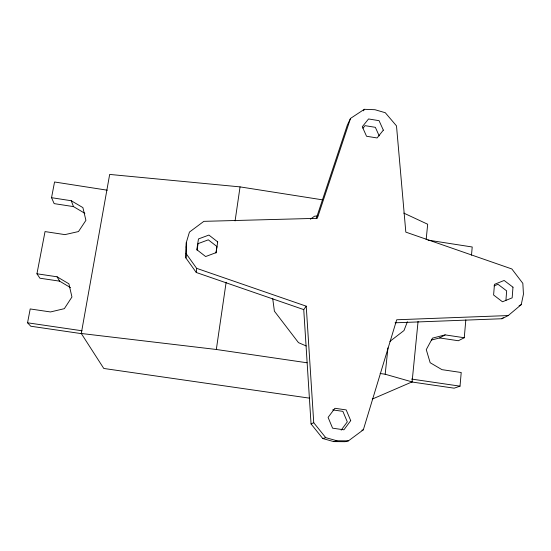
<?xml version="1.0" encoding="UTF-8"?>
<svg xmlns="http://www.w3.org/2000/svg" width="551" height="551" viewBox="0 0 551 551"><rect width="100%" height="100%" fill="white"/><g stroke="black" fill="none" stroke-linecap="round" stroke-linejoin="round"><path stroke-width="0.83" d="M508.236 315.558L396.706 319.766L363.336 429.808L348.446 440.855L345.064 441.695L333.754 441.613L322.769 438.534L311.046 423.926L303.746 309.6L196.273 272.49L185.914 257.992L186.3 242.564L189.448 232.074L203.856 221.344L317.3 218.32L350.512 118.41L364.335 109.305L374.969 109.718L385.294 112.728L396.5 125.897L405.825 232.123L511.845 268.964L522.837 283.352L523.45 294.179L521.246 304.641L508.236 315.558L501.961 318.74L395.067 322.81M185.914 257.992L186.3 242.564M505.901 300.543L506.658 290.894L498.001 284.295L494.033 285.886M411.631 381.96L454.141 388.18L460.023 386.161L461.215 372.497L441.957 369.652L430.166 362.716L426.267 349.63L432.501 338.121L445.16 334.891L464.259 337.749L465.829 319.876M471.498 255.168L472.214 246.993L427.975 240.105M196.273 272.49L196.638 268.337L186.08 253.563M372.235 399.103L412.086 381.898L418.071 321.391M426.164 239.582L427.679 224.243L403.787 213.092M412.086 381.898L385.177 374.232L387.966 347.826M322.425 199.827L240.05 186.885L109.67 174.426L81.279 333.486L216.323 349.479L226.137 282.229M235.084 220.937L240.05 186.885M215.958 253.012L216.929 246.524L208.306 239.83L198.071 243.638L197.072 250.126M81.768 333.692L30.76 326.226L27.55 322.796L30.202 308.953L50.499 311.949L64.343 308.663L71.94 296.989L68.903 283.813L57.063 276.795L36.945 273.785L45.037 231.585L64.942 234.623L78.497 231.551L85.915 220.345L82.898 207.61L71.272 200.743L51.539 197.692L54.549 181.988L107.287 190.198M186.135 247.199L186.61 245.615M316.281 218.458L347.323 125.132L350.512 118.41M407.382 321.75L403.986 330.552L389.908 341.393M363.57 110.827L364.335 109.305M303.746 309.6L306.232 306.177L196.638 268.337M341.159 430.166L347.302 421.873L342.874 411.356L332.659 409.889M362.985 128.204L365.044 125.656L375.355 127.329L379.198 135.87M501.961 318.74L503.235 317.665M310.371 219.202L314.511 216.212L317.865 215.882M431.371 340.063L439.643 337.949L445.16 334.891M519.083 305.764L521.246 304.641M464.259 337.749L458.356 340.745L439.643 337.949M311.046 423.926L313.739 422.727L306.232 306.177M322.769 438.534L325.71 437.632L336.909 440.772L348.446 440.855M361.869 430.228L363.336 429.808M333.754 441.613L336.909 440.772M309.676 398.18L103.781 368.461L81.279 333.486M216.323 349.479L307.114 362.785M380.087 373.488L385.177 374.232M27.55 322.796L82.037 330.779M411.494 379.054L460.023 386.161M70.473 287.601L59.611 281.155L39.92 278.214L36.945 273.785M84.861 213.327L73.476 206.604L54.156 203.622L51.539 197.692M306.266 345.987L298.49 342.653L274.391 311.163L272.69 298.373M313.739 422.727L325.71 437.632M57.063 276.795L59.611 281.155M71.272 200.743L73.476 206.604M512.981 287.202L512.161 297.85L502.464 301.776L493.6 295.012L494.467 284.357L504.151 280.473L512.981 287.202M217.7 241.889L216.095 252.627L205.647 256.546L196.817 249.679L198.47 238.941L208.905 235.07L217.7 241.889M350.718 420.64L343.934 429.801L332.59 428.182L328.093 417.403L334.905 408.291L346.193 409.916L350.718 420.64M383.338 130.146L377.098 137.957L366.546 136.255L362.282 126.73L368.557 118.961L379.06 120.669L383.338 130.146"/></g></svg>
